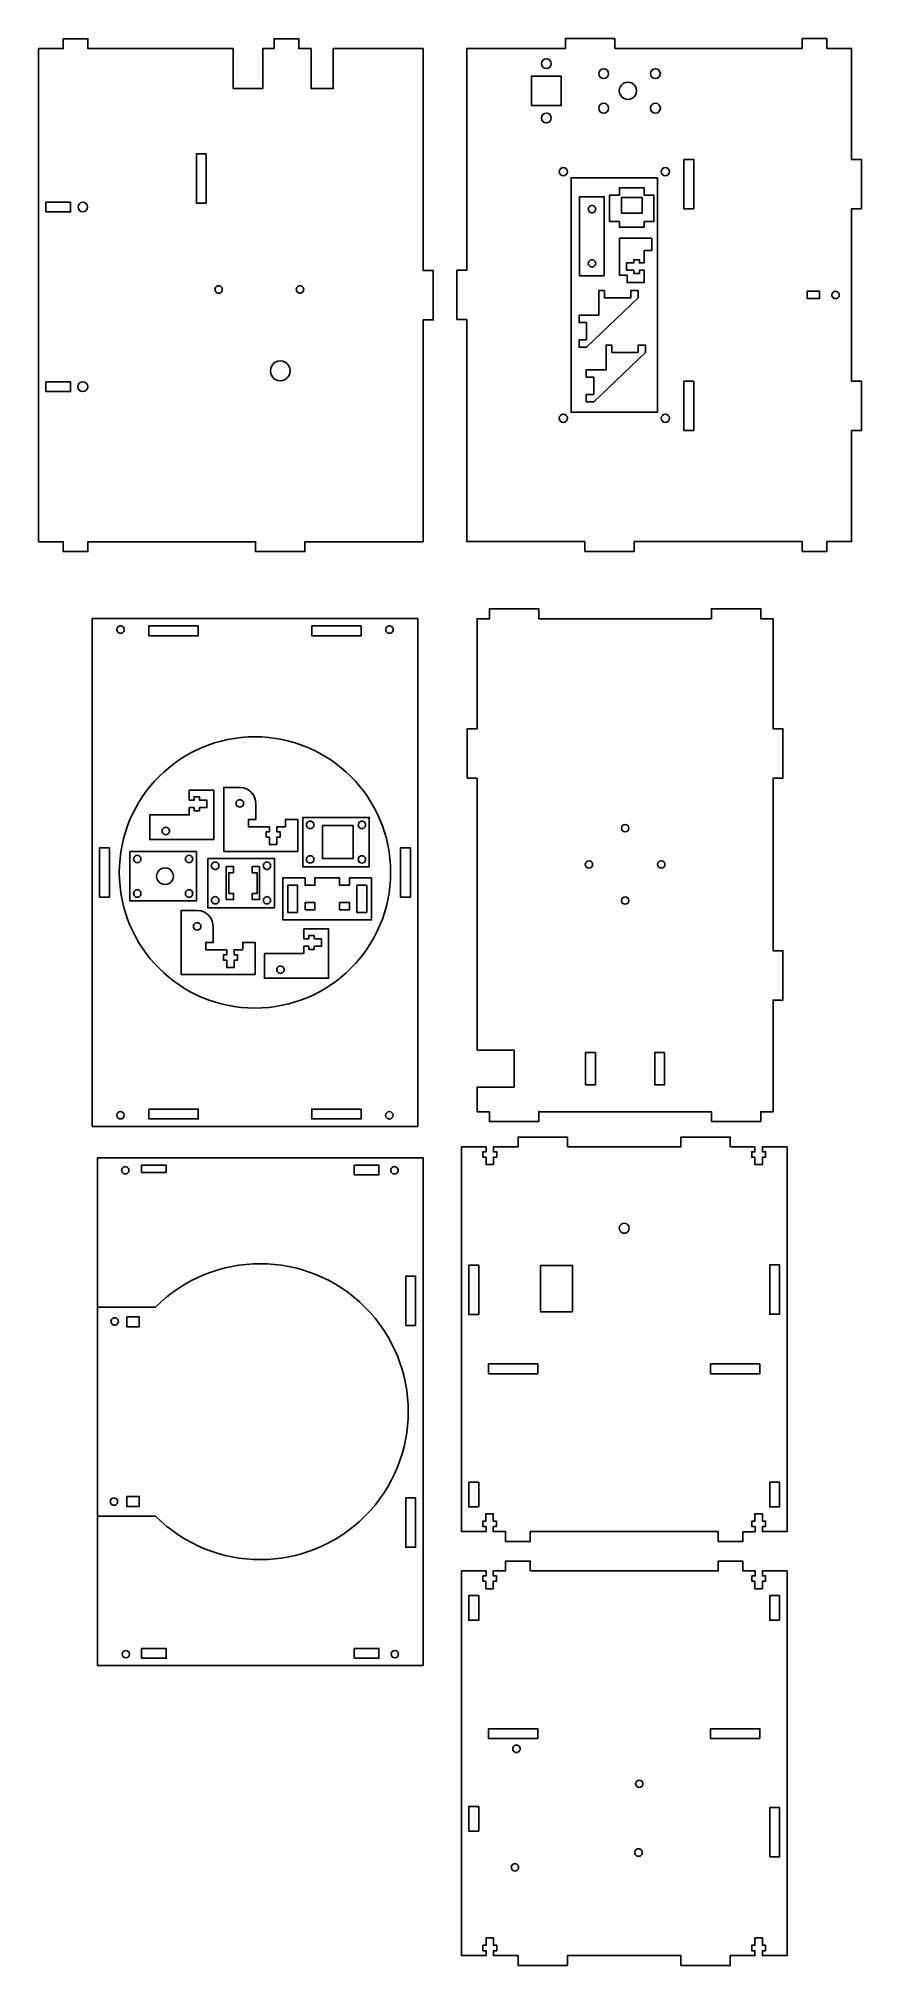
# Model space of a CAD drawing. Header units: millimetres. Extents: x -247 to 3, y 342 to 928.
import ezdxf

# ---------------------------------------------------------------- set-up
doc = ezdxf.new("R2010")
doc.units = ezdxf.units.MM
doc.header["$MEASUREMENT"] = 0

msp = doc.modelspace()

# ---------------------------------------------------------------- linework, layer by layer
for p, q in [((-229.2, 588.04), (-229.2, 542.61)), ((-130.2, 588.04), (-229.2, 588.04)), ((-130.2, 433.54), (-130.2, 588.04)), ((-229.2, 542.61), (-211.52, 542.61)), ((-229.2, 542.61), (-229.2, 478.97)), ((-229.2, 478.97), (-229.2, 433.54)), ((-211.52, 478.97), (-229.2, 478.97)), ((-229.2, 433.54), (-130.2, 433.54))]:
    msp.add_line(p, q)
for points in [[(-187.93, 925.39), (-187.93, 913.24), (-178.93, 913.24), (-178.93, 925.39), (-175.48, 925.39), (-175.48, 928.39), (-167.98, 928.39), (-167.98, 925.39), (-164.23, 925.39), (-164.23, 913.24), (-157.48, 913.24), (-157.48, 925.39), (-130.11, 925.39), (-130.11, 857.89), (-127.11, 857.89), (-127.11, 842.89), (-130.11, 842.89), (-130.11, 775.39), (-166.11, 775.39), (-166.11, 772.39), (-181.11, 772.39), (-181.11, 775.39), (-232.11, 775.39), (-232.11, 772.39), (-239.61, 772.39), (-239.61, 775.39), (-247.11, 775.39), (-247.11, 925.39), (-239.61, 925.39), (-239.61, 928.39), (-232.11, 928.39), (-232.11, 925.39)], [(-80.97, 775.46), (-116.89, 775.46), (-116.89, 842.96), (-119.89, 842.96), (-119.89, 857.96), (-116.89, 857.96), (-116.89, 925.46), (-86.89, 925.46), (-86.89, 928.46), (-71.89, 928.46), (-71.89, 925.46), (-14.89, 925.46), (-14.89, 928.46), (-7.39, 928.46), (-7.39, 925.46), (0.11, 925.46), (0.11, 891.71), (3.11, 891.71), (3.11, 876.71), (0.11, 876.71), (0.11, 824.21), (3.11, 824.21), (3.11, 809.21), (0.11, 809.21), (0.11, 775.46), (-7.39, 775.46), (-7.39, 772.46), (-14.89, 772.46), (-14.89, 775.46), (-65.97, 775.46), (-65.97, 772.46), (-80.97, 772.46)], [(-88.19, 917.06), (-97.19, 917.06), (-97.19, 908.06), (-88.19, 908.06)], [(-65.28, 912.56), (-65.37, 913.24), (-65.63, 913.88), (-66.05, 914.42), (-66.59, 914.84), (-67.23, 915.1), (-67.9, 915.19), (-68.58, 915.1), (-69.22, 914.84), (-69.76, 914.42), (-70.18, 913.88), (-70.44, 913.24), (-70.53, 912.56), (-70.44, 911.88), (-70.18, 911.25), (-69.76, 910.71), (-69.22, 910.29), (-68.58, 910.03), (-67.9, 909.94), (-67.23, 910.03), (-66.59, 910.29), (-66.05, 910.71), (-65.63, 911.25), (-65.37, 911.88)], [(-196.11, 893.39), (-199.11, 893.39), (-199.11, 878.39), (-196.11, 878.39)], [(-50.89, 891.71), (-50.89, 876.71), (-47.89, 876.71), (-47.89, 891.71)], [(-58.87, 886.11), (-85.17, 886.11), (-85.17, 814.81), (-58.87, 814.81)], [(-75.08, 856.32), (-82.58, 856.32), (-82.58, 880.32), (-75.08, 880.32)], [(-62.99, 880.83), (-59.99, 880.83), (-59.99, 872.8), (-62.99, 872.8), (-62.99, 871.08), (-70.49, 871.08), (-70.49, 872.8), (-73.49, 872.8), (-73.49, 880.83), (-70.49, 880.83), (-70.49, 883.08), (-62.99, 883.08)], [(-63.59, 880.08), (-69.89, 880.08), (-69.89, 875.38), (-63.59, 875.38)], [(-237.36, 878.71), (-244.86, 878.71), (-244.86, 875.71), (-237.36, 875.71)], [(-79.39, 877.55), (-79.63, 877.37), (-79.8, 877.14), (-79.92, 876.86), (-79.95, 876.57), (-79.92, 876.28), (-79.8, 876.01), (-79.63, 875.78), (-79.39, 875.6), (-79.12, 875.49), (-78.83, 875.45), (-78.54, 875.49), (-78.27, 875.6), (-78.03, 875.78), (-77.86, 876.01), (-77.74, 876.28), (-77.7, 876.57), (-77.74, 876.86), (-77.86, 877.14), (-78.03, 877.37), (-78.27, 877.55), (-78.54, 877.66), (-78.83, 877.7), (-79.12, 877.66)], [(-62.92, 860.22), (-64.42, 860.22), (-64.42, 861.2), (-66.07, 861.2), (-66.07, 860.22), (-68.32, 860.22), (-68.32, 857.97), (-66.07, 857.97), (-66.07, 857), (-64.42, 857), (-64.42, 857.97), (-62.92, 857.97), (-62.92, 854.22), (-68.17, 854.22), (-68.17, 856.47), (-70.42, 856.47), (-70.42, 867.72), (-60.67, 867.72), (-60.67, 863.97), (-62.92, 863.97)], [(-78.27, 859.1), (-78.03, 859.28), (-77.86, 859.51), (-77.74, 859.78), (-77.7, 860.07), (-77.74, 860.36), (-77.86, 860.64), (-78.03, 860.87), (-78.27, 861.05), (-78.54, 861.16), (-78.83, 861.2), (-79.12, 861.16), (-79.39, 861.05), (-79.63, 860.87), (-79.8, 860.64), (-79.92, 860.36), (-79.95, 860.07), (-79.92, 859.78), (-79.8, 859.51), (-79.63, 859.28), (-79.39, 859.1), (-79.12, 858.99), (-78.83, 858.95), (-78.54, 858.99)], [(-192.92, 853.11), (-193.15, 852.93), (-193.33, 852.7), (-193.44, 852.43), (-193.48, 852.14), (-193.44, 851.85), (-193.33, 851.58), (-193.15, 851.34), (-192.92, 851.16), (-192.65, 851.05), (-192.36, 851.01), (-192.06, 851.05), (-191.79, 851.16), (-191.56, 851.34), (-191.38, 851.58), (-191.27, 851.85), (-191.23, 852.14), (-191.27, 852.43), (-191.38, 852.7), (-191.56, 852.93), (-191.79, 853.11), (-192.06, 853.23), (-192.36, 853.26), (-192.65, 853.23)], [(-168.58, 851.58), (-168.4, 851.34), (-168.17, 851.16), (-167.9, 851.05), (-167.61, 851.01), (-167.31, 851.05), (-167.04, 851.16), (-166.81, 851.34), (-166.63, 851.58), (-166.52, 851.85), (-166.48, 852.14), (-166.52, 852.43), (-166.63, 852.7), (-166.81, 852.93), (-167.04, 853.11), (-167.31, 853.23), (-167.61, 853.26), (-167.9, 853.23), (-168.17, 853.11), (-168.4, 852.93), (-168.58, 852.7), (-168.69, 852.43), (-168.73, 852.14), (-168.69, 851.85)], [(-64.76, 851.8), (-64.76, 849.55), (-80.51, 834.55), (-82.76, 834.55), (-82.76, 836.8), (-80.51, 836.8), (-80.51, 842.05), (-82.76, 842.05), (-82.76, 844.3), (-76.76, 844.3), (-76.76, 851.8), (-75.03, 851.8), (-75.03, 849.55), (-67.01, 849.55), (-67.01, 851.8)], [(-9.64, 850.46), (-9.64, 851.59), (-13.39, 851.59), (-13.39, 849.34), (-9.64, 849.34)], [(-4.21, 851.44), (-4.48, 851.55), (-4.77, 851.59), (-5.06, 851.55), (-5.33, 851.44), (-5.57, 851.26), (-5.74, 851.03), (-5.86, 850.76), (-5.89, 850.46), (-5.86, 850.17), (-5.74, 849.9), (-5.57, 849.67), (-5.33, 849.49), (-5.06, 849.38), (-4.77, 849.34), (-4.48, 849.38), (-4.21, 849.49), (-3.97, 849.67), (-3.8, 849.9), (-3.68, 850.17), (-3.64, 850.46), (-3.68, 850.76), (-3.8, 851.03), (-3.97, 851.26)], [(-78.3, 817.98), (-80.55, 817.98), (-80.55, 820.23), (-78.3, 820.23), (-78.3, 825.48), (-80.55, 825.48), (-80.55, 827.73), (-74.55, 827.73), (-74.55, 835.23), (-72.82, 835.23), (-72.82, 832.98), (-64.8, 832.98), (-64.8, 835.23), (-62.55, 835.23), (-62.55, 832.98)], [(-171.01, 825.89), (-170.71, 826.61), (-170.61, 827.39), (-170.71, 828.17), (-171.01, 828.89), (-171.48, 829.51), (-172.11, 829.99), (-172.83, 830.29), (-173.61, 830.39), (-174.38, 830.29), (-175.11, 829.99), (-175.73, 829.51), (-176.2, 828.89), (-176.5, 828.17), (-176.61, 827.39), (-176.5, 826.61), (-176.2, 825.89), (-175.73, 825.27), (-175.11, 824.79), (-174.38, 824.49), (-173.61, 824.39), (-172.83, 824.49), (-172.11, 824.79), (-171.48, 825.27)], [(-237.36, 824.07), (-244.86, 824.07), (-244.86, 821.07), (-237.36, 821.07)], [(-50.89, 809.21), (-47.89, 809.21), (-47.89, 824.21), (-50.89, 824.21)], [(-131.8, 752.06), (-131.8, 597.56), (-230.8, 597.56), (-230.8, 752.06)], [(-42.5, 599), (-42.5, 602), (-95, 602), (-95, 599), (-110, 599), (-110, 602), (-113.75, 602), (-113.75, 609.5), (-102.5, 609.5), (-102.5, 620.75), (-113.75, 620.75), (-113.75, 703.5), (-116.75, 703.5), (-116.75, 718.5), (-113.75, 718.5), (-113.75, 752), (-110, 752), (-110, 755), (-95, 755), (-95, 752), (-42.5, 752), (-42.5, 755), (-27.5, 755), (-27.5, 752), (-23.75, 752), (-23.75, 718.5), (-20.75, 718.5), (-20.75, 703.5), (-23.75, 703.5), (-23.75, 651), (-20.75, 651), (-20.75, 636), (-23.75, 636), (-23.75, 602), (-27.5, 602), (-27.5, 599)], [(-221.08, 748.98), (-221.2, 749.25), (-221.38, 749.48), (-221.61, 749.66), (-221.88, 749.77), (-222.17, 749.81), (-222.46, 749.77), (-222.73, 749.66), (-222.97, 749.48), (-223.15, 749.25), (-223.26, 748.98), (-223.3, 748.68), (-223.26, 748.39), (-223.15, 748.12), (-222.97, 747.89), (-222.73, 747.71), (-222.46, 747.6), (-222.17, 747.56), (-221.88, 747.6), (-221.61, 747.71), (-221.38, 747.89), (-221.2, 748.12), (-221.08, 748.39), (-221.05, 748.68)], [(-213.55, 749.81), (-213.55, 746.81), (-198.55, 746.81), (-198.55, 749.81)], [(-149.05, 746.81), (-149.05, 749.81), (-164.05, 749.81), (-164.05, 746.81)], [(-141.51, 748.39), (-141.4, 748.12), (-141.22, 747.89), (-140.98, 747.71), (-140.71, 747.6), (-140.42, 747.56), (-140.13, 747.6), (-139.86, 747.71), (-139.63, 747.89), (-139.45, 748.12), (-139.33, 748.39), (-139.3, 748.68), (-139.33, 748.98), (-139.45, 749.25), (-139.63, 749.48), (-139.86, 749.66), (-140.13, 749.77), (-140.42, 749.81), (-140.71, 749.77), (-140.98, 749.66), (-141.22, 749.48), (-141.4, 749.25), (-141.51, 748.98), (-141.55, 748.68)], [(-199.81, 694.54), (-199.81, 693.56), (-198.16, 693.56), (-198.16, 694.54), (-195.91, 694.54), (-195.91, 696.79), (-198.16, 696.79), (-198.16, 697.76), (-199.81, 697.76), (-199.81, 696.79), (-201.31, 696.79), (-201.31, 699.79), (-193.81, 699.79), (-193.81, 684.79), (-213.31, 684.79), (-213.31, 692.29), (-201.31, 692.29), (-201.31, 694.54)], [(-190.79, 681.18), (-190.79, 700.68), (-185.91, 700.68), (-184.65, 700.52), (-183.48, 700.03), (-182.47, 699.25), (-181.69, 698.24), (-181.21, 697.07), (-181.04, 695.81), (-181.04, 690.93), (-183.29, 690.93), (-183.29, 688.68), (-176.91, 688.68), (-176.91, 687.18), (-177.89, 687.18), (-177.89, 685.53), (-176.91, 685.53), (-176.91, 683.28), (-174.66, 683.28), (-174.66, 685.53), (-173.69, 685.53), (-173.69, 687.18), (-174.66, 687.18), (-174.66, 688.68), (-172.04, 688.68), (-172.04, 690.93), (-168.29, 690.93), (-168.29, 681.18)], [(-185.35, 694.83), (-185.12, 695.01), (-184.94, 695.24), (-184.83, 695.52), (-184.79, 695.81), (-184.83, 696.1), (-184.94, 696.37), (-185.12, 696.6), (-185.35, 696.78), (-185.62, 696.89), (-185.91, 696.93), (-186.21, 696.89), (-186.48, 696.78), (-186.71, 696.6), (-186.89, 696.37), (-187, 696.1), (-187.04, 695.81), (-187, 695.52), (-186.89, 695.24), (-186.71, 695.01), (-186.48, 694.83), (-186.21, 694.72), (-185.91, 694.68), (-185.62, 694.72)], [(-209.23, 688.21), (-209.41, 687.97), (-209.52, 687.7), (-209.56, 687.41), (-209.52, 687.12), (-209.41, 686.85), (-209.23, 686.62), (-208.99, 686.44), (-208.72, 686.33), (-208.43, 686.29), (-208.14, 686.33), (-207.87, 686.44), (-207.64, 686.62), (-207.46, 686.85), (-207.34, 687.12), (-207.31, 687.41), (-207.34, 687.7), (-207.46, 687.97), (-207.64, 688.21), (-207.87, 688.39), (-208.14, 688.5), (-208.43, 688.54), (-208.72, 688.5), (-208.99, 688.39)], [(-166.78, 689.27), (-166.78, 691.52), (-164.53, 691.52), (-146.53, 691.52), (-146.53, 676.52), (-166.78, 676.52)], [(-164.53, 690.4), (-164.82, 690.36), (-165.09, 690.25), (-165.32, 690.07), (-165.5, 689.84), (-165.61, 689.56), (-165.65, 689.27), (-165.61, 688.98), (-165.5, 688.71), (-165.32, 688.48), (-165.09, 688.3), (-164.82, 688.19), (-164.53, 688.15), (-164.23, 688.19), (-163.96, 688.3), (-163.73, 688.48), (-163.55, 688.71), (-163.44, 688.98), (-163.4, 689.27), (-163.44, 689.56), (-163.55, 689.84), (-163.73, 690.07), (-163.96, 690.25), (-164.23, 690.36)], [(-160.78, 689.05), (-160.78, 679), (-151.4, 679), (-151.4, 689.05)], [(-147.65, 689.27), (-147.69, 689.56), (-147.8, 689.84), (-147.98, 690.07), (-148.21, 690.25), (-148.48, 690.36), (-148.78, 690.4), (-149.07, 690.36), (-149.34, 690.25), (-149.57, 690.07), (-149.75, 689.84), (-149.86, 689.56), (-149.9, 689.27), (-149.86, 688.98), (-149.75, 688.71), (-149.57, 688.48), (-149.34, 688.3), (-149.07, 688.19), (-148.78, 688.15), (-148.48, 688.19), (-148.21, 688.3), (-147.98, 688.48), (-147.8, 688.71), (-147.69, 688.98)], [(-225.55, 682.31), (-228.55, 682.31), (-228.55, 667.31), (-225.55, 667.31)], [(-199.09, 681.16), (-199.09, 666.16), (-219.34, 666.16), (-219.34, 681.16)], [(-216.53, 679.88), (-216.8, 679.99), (-217.09, 680.03), (-217.38, 679.99), (-217.65, 679.88), (-217.88, 679.7), (-218.06, 679.47), (-218.17, 679.2), (-218.21, 678.91), (-218.17, 678.62), (-218.06, 678.34), (-217.88, 678.11), (-217.65, 677.93), (-217.38, 677.82), (-217.09, 677.78), (-216.8, 677.82), (-216.53, 677.93), (-216.29, 678.11), (-216.11, 678.34), (-216, 678.62), (-215.96, 678.91), (-216, 679.2), (-216.11, 679.47), (-216.29, 679.7)], [(-202.46, 678.91), (-202.42, 678.62), (-202.31, 678.34), (-202.13, 678.11), (-201.9, 677.93), (-201.63, 677.82), (-201.34, 677.78), (-201.05, 677.82), (-200.78, 677.93), (-200.54, 678.11), (-200.36, 678.34), (-200.25, 678.62), (-200.21, 678.91), (-200.25, 679.2), (-200.36, 679.47), (-200.54, 679.7), (-200.78, 679.88), (-201.05, 679.99), (-201.34, 680.03), (-201.63, 679.99), (-201.9, 679.88), (-202.13, 679.7), (-202.31, 679.47), (-202.42, 679.2)], [(-134.05, 667.31), (-134.05, 682.31), (-137.05, 682.31), (-137.05, 667.31)], [(-206.19, 674.32), (-206.44, 674.93), (-206.85, 675.46), (-207.38, 675.87), (-207.99, 676.12), (-208.65, 676.21), (-209.31, 676.12), (-209.93, 675.87), (-210.45, 675.46), (-210.86, 674.93), (-211.11, 674.32), (-211.2, 673.66), (-211.11, 673), (-210.86, 672.38), (-210.45, 671.85), (-209.93, 671.45), (-209.31, 671.19), (-208.65, 671.11), (-207.99, 671.19), (-207.38, 671.45), (-206.85, 671.85), (-206.44, 672.38), (-206.19, 673), (-206.1, 673.66)], [(-195.65, 679.08), (-175.4, 679.08), (-175.4, 664.08), (-195.65, 664.08)], [(-194.37, 677.4), (-194.49, 677.12), (-194.53, 676.83), (-194.49, 676.54), (-194.37, 676.27), (-194.2, 676.04), (-193.96, 675.86), (-193.69, 675.75), (-193.4, 675.71), (-193.11, 675.75), (-192.84, 675.86), (-192.61, 676.04), (-192.43, 676.27), (-192.31, 676.54), (-192.28, 676.83), (-192.31, 677.12), (-192.43, 677.4), (-192.61, 677.63), (-192.84, 677.81), (-193.11, 677.92), (-193.4, 677.96), (-193.69, 677.92), (-193.96, 677.81), (-194.2, 677.63)], [(-187.78, 674.73), (-187.78, 676.61), (-190.03, 676.61), (-190.03, 666.56), (-187.78, 666.56), (-187.78, 668.43), (-189.28, 668.43), (-189.28, 674.73)], [(-179.9, 676.61), (-182.15, 676.61), (-182.15, 674.73), (-180.65, 674.73), (-180.65, 668.43), (-182.15, 668.43), (-182.15, 666.56), (-179.9, 666.56)], [(-176.56, 676.54), (-176.53, 676.83), (-176.56, 677.12), (-176.68, 677.4), (-176.86, 677.63), (-177.09, 677.81), (-177.36, 677.92), (-177.65, 677.96), (-177.94, 677.92), (-178.21, 677.81), (-178.45, 677.63), (-178.62, 677.4), (-178.74, 677.12), (-178.78, 676.83), (-178.74, 676.54), (-178.62, 676.27), (-178.45, 676.04), (-178.21, 675.86), (-177.94, 675.75), (-177.65, 675.71), (-177.36, 675.75), (-177.09, 675.86), (-176.86, 676.04), (-176.68, 676.27)], [(-165.5, 678.21), (-165.32, 677.98), (-165.09, 677.8), (-164.82, 677.69), (-164.53, 677.65), (-164.23, 677.69), (-163.96, 677.8), (-163.73, 677.98), (-163.55, 678.21), (-163.44, 678.48), (-163.4, 678.77), (-163.44, 679.06), (-163.55, 679.34), (-163.73, 679.57), (-163.96, 679.75), (-164.23, 679.86), (-164.53, 679.9), (-164.82, 679.86), (-165.09, 679.75), (-165.32, 679.57), (-165.5, 679.34), (-165.61, 679.06), (-165.65, 678.77), (-165.61, 678.48)], [(-149.34, 677.8), (-149.07, 677.69), (-148.78, 677.65), (-148.48, 677.69), (-148.21, 677.8), (-147.98, 677.98), (-147.8, 678.21), (-147.69, 678.48), (-147.65, 678.77), (-147.69, 679.06), (-147.8, 679.34), (-147.98, 679.57), (-148.21, 679.75), (-148.48, 679.86), (-148.78, 679.9), (-149.07, 679.86), (-149.34, 679.75), (-149.57, 679.57), (-149.75, 679.34), (-149.86, 679.06), (-149.9, 678.77), (-149.86, 678.48), (-149.75, 678.21), (-149.57, 677.98)], [(-218.06, 668.97), (-218.17, 668.7), (-218.21, 668.41), (-218.17, 668.12), (-218.06, 667.84), (-217.88, 667.61), (-217.65, 667.43), (-217.38, 667.32), (-217.09, 667.28), (-216.8, 667.32), (-216.53, 667.43), (-216.29, 667.61), (-216.11, 667.84), (-216, 668.12), (-215.96, 668.41), (-216, 668.7), (-216.11, 668.97), (-216.29, 669.2), (-216.53, 669.38), (-216.8, 669.49), (-217.09, 669.53), (-217.38, 669.49), (-217.65, 669.38), (-217.88, 669.2)], [(-202.13, 667.61), (-201.9, 667.43), (-201.63, 667.32), (-201.34, 667.28), (-201.05, 667.32), (-200.78, 667.43), (-200.54, 667.61), (-200.36, 667.84), (-200.25, 668.12), (-200.21, 668.41), (-200.25, 668.7), (-200.36, 668.97), (-200.54, 669.2), (-200.78, 669.38), (-201.05, 669.49), (-201.34, 669.53), (-201.63, 669.49), (-201.9, 669.38), (-202.13, 669.2), (-202.31, 668.97), (-202.42, 668.7), (-202.46, 668.41), (-202.42, 668.12), (-202.31, 667.84)], [(-145.82, 673.14), (-145.82, 660.39), (-172.82, 660.39), (-172.82, 673.14), (-166.07, 673.14), (-166.07, 670.89), (-163.07, 670.89), (-163.07, 673.14), (-155.57, 673.14), (-155.57, 670.89), (-152.57, 670.89), (-152.57, 673.14)], [(-168.32, 662.64), (-168.32, 670.89), (-171.32, 670.89), (-171.32, 662.64)], [(-147.32, 670.89), (-150.32, 670.89), (-150.32, 662.64), (-147.32, 662.64)], [(-181.26, 643.77), (-203.76, 643.77), (-203.76, 663.27), (-198.88, 663.27), (-197.62, 663.11), (-196.44, 662.62), (-195.43, 661.84), (-194.66, 660.83), (-194.17, 659.66), (-194.01, 658.4), (-194.01, 653.52), (-196.26, 653.52), (-196.26, 651.27), (-189.88, 651.27), (-189.88, 649.77), (-190.86, 649.77), (-190.86, 648.12), (-189.88, 648.12), (-189.88, 645.87), (-187.63, 645.87), (-187.63, 648.12), (-186.66, 648.12), (-186.66, 649.77), (-187.63, 649.77), (-187.63, 651.27), (-185.01, 651.27), (-185.01, 653.52), (-181.26, 653.52)], [(-194.37, 665.77), (-194.2, 665.54), (-193.96, 665.36), (-193.69, 665.25), (-193.4, 665.21), (-193.11, 665.25), (-192.84, 665.36), (-192.61, 665.54), (-192.43, 665.77), (-192.31, 666.04), (-192.28, 666.33), (-192.31, 666.62), (-192.43, 666.9), (-192.61, 667.13), (-192.84, 667.31), (-193.11, 667.42), (-193.4, 667.46), (-193.69, 667.42), (-193.96, 667.31), (-194.2, 667.13), (-194.37, 666.9), (-194.49, 666.62), (-194.53, 666.33), (-194.49, 666.04)], [(-178.62, 665.77), (-178.45, 665.54), (-178.21, 665.36), (-177.94, 665.25), (-177.65, 665.21), (-177.36, 665.25), (-177.09, 665.36), (-176.86, 665.54), (-176.68, 665.77), (-176.56, 666.04), (-176.53, 666.33), (-176.56, 666.62), (-176.68, 666.9), (-176.86, 667.13), (-177.09, 667.31), (-177.36, 667.42), (-177.65, 667.46), (-177.94, 667.42), (-178.21, 667.31), (-178.45, 667.13), (-178.62, 666.9), (-178.74, 666.62), (-178.78, 666.33), (-178.74, 666.04)], [(-166.07, 663.39), (-163.07, 663.39), (-163.07, 665.64), (-166.07, 665.64)], [(-155.57, 665.64), (-155.57, 663.39), (-152.57, 663.39), (-152.57, 665.64)], [(-199.17, 659.48), (-199.44, 659.37), (-199.68, 659.19), (-199.86, 658.96), (-199.97, 658.69), (-200.01, 658.4), (-199.97, 658.11), (-199.86, 657.83), (-199.68, 657.6), (-199.44, 657.42), (-199.17, 657.31), (-198.88, 657.27), (-198.59, 657.31), (-198.32, 657.42), (-198.09, 657.6), (-197.91, 657.83), (-197.79, 658.11), (-197.76, 658.4), (-197.79, 658.69), (-197.91, 658.96), (-198.09, 659.19), (-198.32, 659.37), (-198.59, 659.48), (-198.88, 659.52)], [(-166.44, 650.11), (-166.44, 652.36), (-164.94, 652.36), (-164.94, 651.39), (-163.29, 651.39), (-163.29, 652.36), (-161.04, 652.36), (-161.04, 654.61), (-163.29, 654.61), (-163.29, 655.59), (-164.94, 655.59), (-164.94, 654.61), (-166.44, 654.61), (-166.44, 657.61), (-158.94, 657.61), (-158.94, 642.61), (-178.44, 642.61), (-178.44, 650.11)], [(-173.85, 646.33), (-174.12, 646.21), (-174.36, 646.03), (-174.53, 645.8), (-174.65, 645.53), (-174.69, 645.24), (-174.65, 644.95), (-174.53, 644.68), (-174.36, 644.44), (-174.12, 644.26), (-173.85, 644.15), (-173.56, 644.11), (-173.27, 644.15), (-173, 644.26), (-172.76, 644.44), (-172.59, 644.68), (-172.47, 644.95), (-172.44, 645.24), (-172.47, 645.53), (-172.59, 645.8), (-172.76, 646.03), (-173, 646.21), (-173.27, 646.33), (-173.56, 646.36)], [(-77.75, 620), (-80.75, 620), (-80.75, 610.25), (-77.75, 610.25)], [(-56.75, 620), (-59.75, 620), (-59.75, 610.25), (-56.75, 610.25)], [(-213.55, 602.81), (-213.55, 599.81), (-198.55, 599.81), (-198.55, 602.81)], [(-149.05, 602.81), (-164.05, 602.81), (-164.05, 599.81), (-149.05, 599.81)], [(-86.28, 591.33), (-51.78, 591.33), (-51.78, 594.33), (-36.78, 594.33), (-36.78, 591.33), (-29.28, 591.33), (-29.28, 589.83), (-30.26, 589.83), (-30.26, 588.18), (-29.28, 588.18), (-29.28, 585.93), (-27.03, 585.93), (-27.03, 588.18), (-26.06, 588.18), (-26.06, 589.83), (-27.03, 589.83), (-27.03, 591.33), (-19.53, 591.33), (-19.53, 474.33), (-27.03, 474.33), (-27.03, 475.83), (-26.06, 475.83), (-26.06, 477.48), (-27.03, 477.48), (-27.03, 479.73), (-29.28, 479.73), (-29.28, 477.48), (-30.18, 477.48), (-30.18, 475.83), (-29.21, 475.83), (-29.21, 474.26), (-32.96, 474.26), (-32.96, 471.33), (-40.46, 471.33), (-40.46, 474.33), (-97.61, 474.33), (-97.61, 471.33), (-105.11, 471.33), (-105.11, 474.33), (-108.86, 474.33), (-108.86, 475.83), (-107.88, 475.83), (-107.88, 477.48), (-108.86, 477.48), (-108.86, 479.73), (-111.11, 479.73), (-111.11, 477.48), (-112.01, 477.48), (-112.01, 475.83), (-111.03, 475.83), (-111.03, 474.33), (-118.53, 474.33), (-118.53, 591.33), (-111.03, 591.33), (-111.03, 589.83), (-112.01, 589.83), (-112.01, 588.18), (-111.03, 588.18), (-111.03, 585.93), (-108.78, 585.93), (-108.78, 588.18), (-107.81, 588.18), (-107.81, 589.83), (-108.78, 589.83), (-108.78, 591.33), (-101.28, 591.33), (-101.28, 594.33), (-86.28, 594.33)], [(-221.8, 584.49), (-221.84, 584.2), (-221.8, 583.91), (-221.69, 583.64), (-221.51, 583.41), (-221.28, 583.23), (-221.01, 583.12), (-220.72, 583.08), (-220.43, 583.12), (-220.15, 583.23), (-219.92, 583.41), (-219.74, 583.64), (-219.63, 583.91), (-219.59, 584.2), (-219.63, 584.49), (-219.74, 584.77), (-219.92, 585), (-220.15, 585.18), (-220.43, 585.29), (-220.72, 585.33), (-221.01, 585.29), (-221.28, 585.18), (-221.51, 585), (-221.69, 584.77)], [(-208.27, 585.79), (-215.77, 585.79), (-215.77, 583.54), (-208.27, 583.54)], [(-151.12, 582.79), (-143.62, 582.79), (-143.62, 585.79), (-151.12, 585.79)], [(-138.33, 583.23), (-138.1, 583.41), (-137.92, 583.64), (-137.8, 583.91), (-137.77, 584.2), (-137.8, 584.49), (-137.92, 584.77), (-138.1, 585), (-138.33, 585.18), (-138.6, 585.29), (-138.89, 585.33), (-139.18, 585.29), (-139.45, 585.18), (-139.69, 585), (-139.87, 584.77), (-139.98, 584.49), (-140.02, 584.2), (-139.98, 583.91), (-139.87, 583.64), (-139.69, 583.41), (-139.45, 583.23), (-139.18, 583.12), (-138.89, 583.08), (-138.6, 583.12)], [(-70.09, 565.52), (-69.78, 565.28), (-69.42, 565.13), (-69.03, 565.08), (-68.65, 565.13), (-68.28, 565.28), (-67.97, 565.52), (-67.73, 565.83), (-67.58, 566.19), (-67.53, 566.58), (-67.58, 566.97), (-67.73, 567.33), (-67.97, 567.64), (-68.28, 567.88), (-68.65, 568.03), (-69.03, 568.08), (-69.42, 568.03), (-69.78, 567.88), (-70.09, 567.64), (-70.33, 567.33), (-70.48, 566.97), (-70.53, 566.58), (-70.48, 566.19), (-70.33, 565.83)], [(-135.45, 537.04), (-132.45, 537.04), (-132.45, 552.04), (-135.45, 552.04)], [(-113.28, 540.33), (-113.28, 555.33), (-116.28, 555.33), (-116.28, 540.33)], [(-94.53, 555.26), (-94.53, 541.16), (-84.78, 541.16), (-84.78, 555.26)], [(-21.78, 555.41), (-24.78, 555.41), (-24.78, 540.41), (-21.78, 540.41)], [(-222.83, 538.22), (-222.87, 538.51), (-222.98, 538.78), (-223.16, 539.01), (-223.4, 539.19), (-223.67, 539.31), (-223.96, 539.34), (-224.25, 539.31), (-224.52, 539.19), (-224.75, 539.01), (-224.93, 538.78), (-225.05, 538.51), (-225.08, 538.22), (-225.05, 537.93), (-224.93, 537.66), (-224.75, 537.42), (-224.52, 537.24), (-224.25, 537.13), (-223.96, 537.09), (-223.67, 537.13), (-223.4, 537.24), (-223.16, 537.42), (-222.98, 537.66), (-222.87, 537.93)], [(-220.25, 536.61), (-216.5, 536.61), (-216.5, 539.61), (-220.25, 539.61)], [(-110.28, 525.33), (-110.28, 522.33), (-95.28, 522.33), (-95.28, 525.33)], [(-27.78, 525.33), (-42.78, 525.33), (-42.78, 522.33), (-27.78, 522.33)], [(-113.28, 481.83), (-113.28, 489.33), (-116.28, 489.33), (-116.28, 481.83)], [(-21.78, 481.83), (-21.78, 489.33), (-24.78, 489.33), (-24.78, 481.83)], [(-223.06, 483.44), (-223.09, 483.73), (-223.21, 484), (-223.38, 484.23), (-223.62, 484.41), (-223.89, 484.52), (-224.18, 484.56), (-224.47, 484.52), (-224.74, 484.41), (-224.98, 484.23), (-225.15, 484), (-225.27, 483.73), (-225.31, 483.44), (-225.27, 483.15), (-225.15, 482.87), (-224.98, 482.64), (-224.74, 482.46), (-224.47, 482.35), (-224.18, 482.31), (-223.89, 482.35), (-223.62, 482.46), (-223.38, 482.64), (-223.21, 482.87), (-223.09, 483.15)], [(-220.25, 484.97), (-220.25, 481.97), (-216.5, 481.97), (-216.5, 484.97)], [(-132.45, 484.54), (-135.45, 484.54), (-135.45, 469.54), (-132.45, 469.54)], [(-32.96, 465.33), (-32.96, 462.33), (-29.21, 462.33), (-29.21, 460.83), (-30.18, 460.83), (-30.18, 459.18), (-29.28, 459.18), (-29.28, 456.93), (-27.03, 456.93), (-27.03, 459.18), (-26.06, 459.18), (-26.06, 460.83), (-27.03, 460.83), (-27.03, 462.33), (-19.53, 462.33), (-19.53, 345.33), (-27.03, 345.33), (-27.03, 346.83), (-26.06, 346.83), (-26.06, 348.48), (-27.03, 348.48), (-27.03, 350.73), (-29.28, 350.73), (-29.28, 348.48), (-30.26, 348.48), (-30.26, 346.83), (-29.28, 346.83), (-29.28, 345.33), (-36.78, 345.33), (-36.78, 342.33), (-51.78, 342.33), (-51.78, 345.33), (-86.28, 345.33), (-86.28, 342.33), (-101.28, 342.33), (-101.28, 345.33), (-108.78, 345.33), (-108.78, 346.83), (-107.81, 346.83), (-107.81, 348.48), (-108.78, 348.48), (-108.78, 350.73), (-111.03, 350.73), (-111.03, 348.48), (-112.01, 348.48), (-112.01, 346.83), (-111.03, 346.83), (-111.03, 345.33), (-118.53, 345.33), (-118.53, 462.33), (-111.03, 462.33), (-111.03, 460.83), (-112.01, 460.83), (-112.01, 459.18), (-111.11, 459.18), (-111.11, 456.93), (-108.86, 456.93), (-108.86, 459.18), (-107.88, 459.18), (-107.88, 460.83), (-108.86, 460.83), (-108.86, 462.33), (-105.11, 462.33), (-105.11, 465.33), (-97.61, 465.33), (-97.61, 462.33), (-40.46, 462.33), (-40.46, 465.33)], [(-113.28, 454.83), (-116.28, 454.83), (-116.28, 447.33), (-113.28, 447.33)], [(-21.78, 447.33), (-21.78, 454.83), (-24.78, 454.83), (-24.78, 447.33)], [(-215.77, 435.79), (-208.27, 435.79), (-208.27, 438.79), (-215.77, 438.79)], [(-151.12, 438.79), (-151.12, 435.79), (-143.62, 435.79), (-143.62, 438.79)], [(-95.28, 411.33), (-95.28, 414.33), (-110.28, 414.33), (-110.28, 411.33)], [(-27.78, 411.33), (-27.78, 414.33), (-42.78, 414.33), (-42.78, 411.33)], [(-102.79, 407.69), (-102.61, 407.46), (-102.37, 407.28), (-102.1, 407.16), (-101.81, 407.12), (-101.52, 407.16), (-101.24, 407.28), (-101.01, 407.46), (-100.83, 407.69), (-100.71, 407.96), (-100.68, 408.26), (-100.71, 408.55), (-100.83, 408.82), (-101.01, 409.06), (-101.24, 409.24), (-101.52, 409.35), (-101.81, 409.39), (-102.1, 409.35), (-102.37, 409.24), (-102.61, 409.06), (-102.79, 408.82), (-102.9, 408.55), (-102.94, 408.26), (-102.9, 407.96)], [(-65.52, 397.3), (-65.41, 397.03), (-65.23, 396.81), (-65.01, 396.63), (-64.74, 396.52), (-64.46, 396.49), (-64.17, 396.52), (-63.91, 396.63), (-63.68, 396.81), (-63.51, 397.03), (-63.4, 397.3), (-63.36, 397.58), (-63.4, 397.86), (-63.51, 398.13), (-63.68, 398.36), (-63.91, 398.53), (-64.17, 398.64), (-64.46, 398.68), (-64.74, 398.64), (-65.01, 398.53), (-65.23, 398.36), (-65.41, 398.13), (-65.52, 397.86), (-65.55, 397.58)], [(-113.28, 390.71), (-116.28, 390.71), (-116.28, 383.21), (-113.28, 383.21)], [(-24.78, 375.33), (-21.78, 375.33), (-21.78, 390.33), (-24.78, 390.33)], [(-64.12, 375.7), (-63.88, 375.88), (-63.7, 376.12), (-63.59, 376.39), (-63.55, 376.68), (-63.59, 376.97), (-63.7, 377.25), (-63.88, 377.48), (-64.12, 377.66), (-64.39, 377.78), (-64.68, 377.81), (-64.98, 377.78), (-65.25, 377.66), (-65.48, 377.48), (-65.66, 377.25), (-65.78, 376.97), (-65.82, 376.68), (-65.78, 376.39), (-65.66, 376.12), (-65.48, 375.88), (-65.25, 375.7), (-64.98, 375.59), (-64.68, 375.55), (-64.39, 375.59)], [(-101.46, 371.38), (-101.28, 371.62), (-101.16, 371.89), (-101.13, 372.18), (-101.16, 372.47), (-101.28, 372.75), (-101.46, 372.98), (-101.69, 373.16), (-101.97, 373.28), (-102.26, 373.31), (-102.55, 373.28), (-102.82, 373.16), (-103.06, 372.98), (-103.24, 372.75), (-103.35, 372.47), (-103.39, 372.18), (-103.35, 371.89), (-103.24, 371.62), (-103.06, 371.38), (-102.82, 371.2), (-102.55, 371.09), (-102.26, 371.05), (-101.97, 371.09), (-101.69, 371.2)]]:
    msp.add_lwpolyline(points, close=True)
for centre, radius in [((-92.69, 920.81), 1.5), ((-75.29, 917.78), 1.5), ((-59.54, 917.78), 1.5), ((-75.29, 907.28), 1.5), ((-59.54, 907.28), 1.5), ((-92.69, 904.31), 1.5), ((-87.52, 887.96), 1.25), ((-56.52, 887.96), 1.25), ((-233.65, 877.21), 1.45), ((-233.65, 822.57), 1.5), ((-87.52, 812.96), 1.25), ((-56.52, 812.96), 1.25), ((-181.3, 674.81), 41.25), ((-68.75, 688.25), 1.12), ((-79.75, 677.25), 1.12), ((-57.75, 677.25), 1.12), ((-68.75, 666.25), 1.12), ((-222.17, 600.93), 1.12), ((-140.45, 600.93), 1.12), ((-220.57, 437.04), 1.12), ((-138.75, 437.04), 1.12)]:
    msp.add_circle(centre, radius)
msp.add_arc((-179.7, 510.79), 45, 224.99966, 134.99965)

doc.saveas('drawing.dxf')
